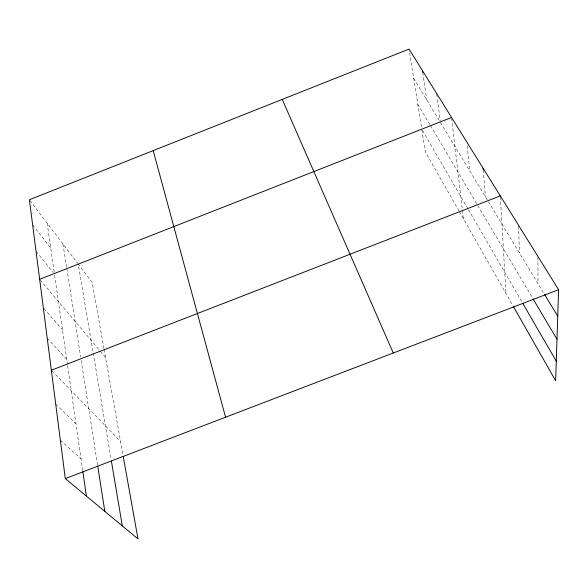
<?xml version="1.0" encoding="UTF-8"?>
<svg xmlns="http://www.w3.org/2000/svg" width="588" height="588" viewBox="0 0 588 588"><rect width="100%" height="100%" fill="white"/><g stroke="black" fill="none" stroke-linecap="round" stroke-linejoin="round"><path stroke-width="0.44" stroke-dasharray="2.94 2.21" d="M60.366 440.236L81.041 458.883M55.72 404.184L75.999 423.808M51.972 370.874L120.555 441.397M47.231 338.21L66.738 359.378M43.931 308.626L62.482 329.721M40.234 280.006L99.762 350.61M100.342 351.293L105.561 357.489M36.044 251.363L53.332 272.678M32.634 224.881L50.73 247.982M29.959 200.479L77.697 263.409M413.68 78.241L439.508 120.907M440.456 122.473L544.12 293.691M417.789 104.172L430.048 124.877M430.504 125.641L532.588 298.072M467.967 208.858L421.758 129.169L425.367 151.932L458.949 210.908M468.415 209.637L521.894 301.864M459.39 211.687L513.155 306.113M103.944 348.456L92.154 282.461L78.241 264.13L111.088 459.25M104.105 349.36L122.914 454.612M409.615 52.611L421.618 128.28M62.975 244.005L66.679 267.65M66.812 268.525L80.644 356.901M81.195 360.422L97.608 465.321M422.728 72.427L426.726 99.784M47.158 223.161L54.221 272.295M54.61 274.986L67.51 364.744M67.642 365.64L82.739 470.679M436.737 94.337L440.221 120.658M451.665 118.379L463.373 218.677M467.254 145.743L469.761 170.865M483.262 170.028L485.401 196.708M500.351 196.811L505.981 293.515M518.572 226.145L519.447 252.936M537.939 257.36L538.013 283.607"/><path stroke-width="0.88" d="M123.23 456.376L137.982 538.917L65.305 478.588L29.4 199.744L409.05 49.083L558.6 289.7L555.638 380.737L513.603 306.899M39.646 279.307L451.562 117.482M51.354 370.234L500.3 195.9M65.305 478.588L558.6 289.7M544.591 294.47L557.74 316.19M533.044 298.851L556.99 339.283M522.798 303.423L556.277 361.157M282.255 99.401L393.269 353.006M153.189 150.624L225.571 417.223M111.389 461.051L122.304 525.907M97.755 466.218L104.826 511.398M422.463 70.663L422.728 72.427M82.871 471.591L86.392 496.096M483.115 168.249L483.262 170.028"/></g></svg>
